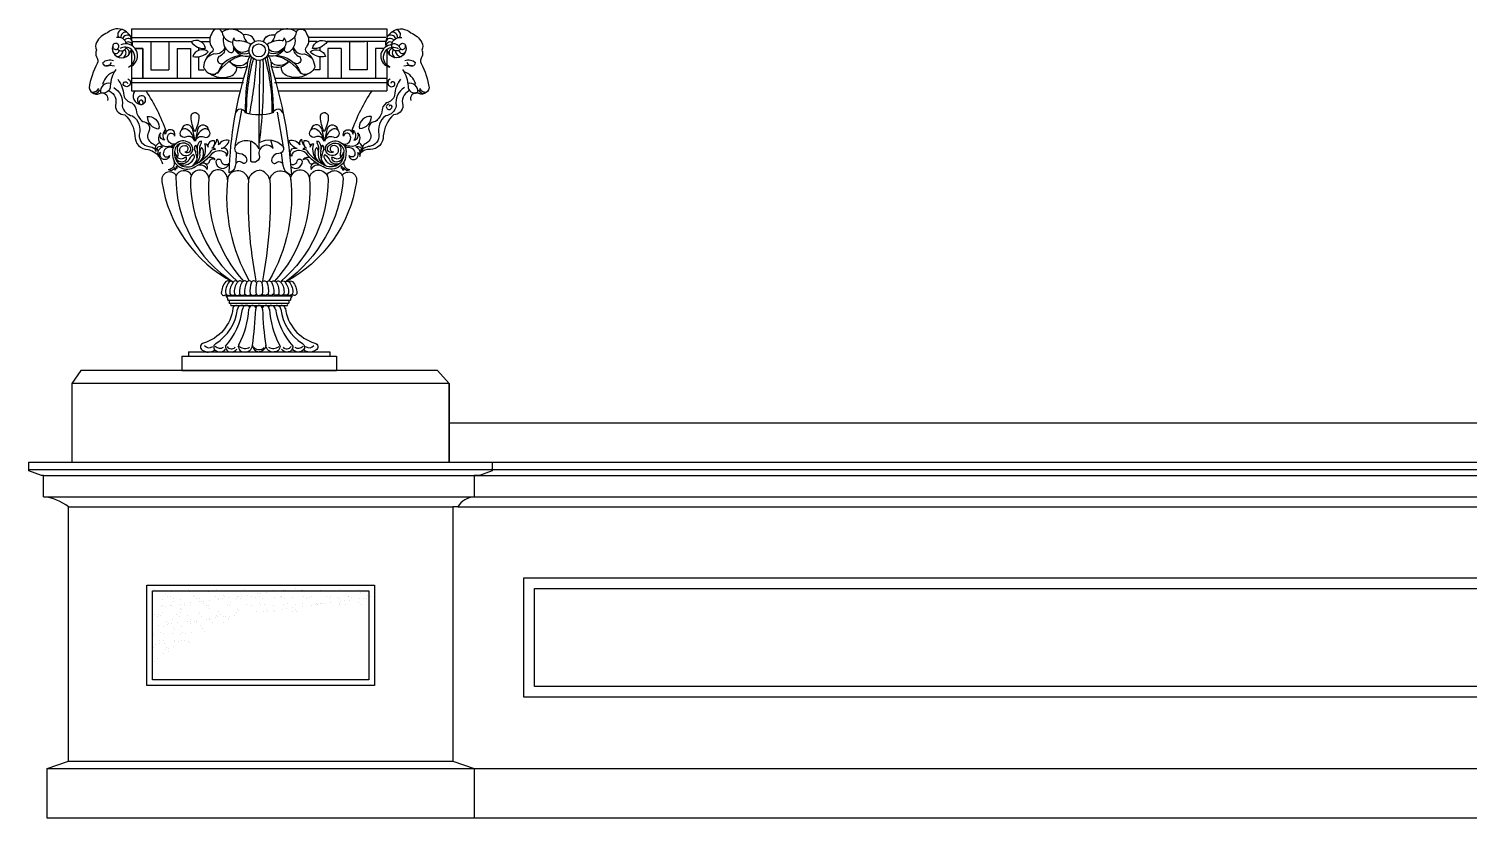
# Model space of a CAD drawing. Header units: metres. Extents: x 241 to 4289, y 3278 to 4436.
# Drawn here: x 241 to 2265, y 3327 to 4436 of the extents above; entities that cross this region are included whole.
import ezdxf

# ---------------------------------------------------------------- set-up
doc = ezdxf.new("R2010")
doc.units = ezdxf.units.M
for name, color, linetype in [('2', 2, 'Continuous'), ('3', 3, 'Continuous'), ('4', 4, 'Continuous'), ('7', 7, 'Continuous')]:
    doc.layers.add(name, color=color, linetype=linetype)

msp = doc.modelspace()

# ---------------------------------------------------------------- linework, layer by layer
for p, q in [((385.58, 4436.17), (744.45, 4436.17)), ((385.58, 4436.17), (385.58, 4422.84)), ((744.45, 4436.17), (744.45, 4422.84)), ((386.83, 4424.17), (496.19, 4424.17)), ((386.83, 4418.17), (469.84, 4418.17)), ((413.02, 4418.17), (413.02, 4378.37)), ((438.22, 4418.17), (438.22, 4378.37)), ((482.99, 4418.17), (495.69, 4418.17)), ((646.41, 4418.17), (633.71, 4418.17)), ((743.19, 4424.17), (633.84, 4424.17)), ((743.19, 4418.17), (660.18, 4418.17)), ((713.24, 4418.17), (660.18, 4418.17)), ((660.18, 4418.17), (713.24, 4418.17)), ((691.81, 4418.17), (691.81, 4378.37)), ((717.01, 4418.17), (717.01, 4378.37)), ((385.58, 4407.33), (385.58, 4385.28)), ((401.62, 4408.56), (389.86, 4408.56)), ((389.86, 4408.56), (401.62, 4408.56)), ((401.62, 4366.97), (401.62, 4408.56)), ((401.62, 4408.56), (401.62, 4366.97)), ((449.62, 4408.56), (449.62, 4366.97)), ((449.62, 4408.56), (468.55, 4408.56)), ((468.55, 4408.56), (468.55, 4366.97)), ((479.95, 4409.8), (479.95, 4405.96)), ((479.95, 4396.93), (479.95, 4378.37)), ((650.07, 4409.8), (650.07, 4405.96)), ((650.07, 4397.54), (650.07, 4378.37)), ((661.47, 4408.56), (661.47, 4366.97)), ((680.41, 4408.56), (661.47, 4408.56)), ((680.41, 4408.56), (680.41, 4366.97)), ((740.16, 4408.56), (728.41, 4408.56)), ((728.41, 4408.56), (728.41, 4366.97)), ((744.45, 4407.33), (744.45, 4385.28)), ((385.58, 4383.88), (385.58, 4349.18)), ((385.58, 4383.88), (385.58, 4366.97)), ((413.02, 4378.37), (438.22, 4378.37)), ((479.95, 4378.37), (487.32, 4378.37)), ((650.07, 4378.37), (642.71, 4378.37)), ((717.01, 4378.37), (691.81, 4378.37)), ((744.45, 4383.88), (744.45, 4349.18)), ((385.58, 4366.97), (543.09, 4366.97)), ((385.58, 4366.97), (401.62, 4366.97)), ((385.58, 4360.97), (543.09, 4360.97)), ((586.75, 4366.97), (744.45, 4366.97)), ((586.75, 4360.97), (744.45, 4360.97)), ((385.58, 4349.18), (538.2, 4349.18)), ((591.57, 4349.18), (744.45, 4349.18)), ((531.32, 4271.25), (540.79, 4321.71)), ((565.01, 4267.6), (565.01, 4315.66)), ((599.48, 4267.6), (590.88, 4319.17)), ((584.54, 4267.86), (581.37, 4279.89)), ((532.49, 4247.07), (533.25, 4262.57)), ((598.67, 4243.4), (596.66, 4262.48)), ((518.33, 4061), (611.69, 4061)), ((518.33, 4061), (611.69, 4061)), ((520.93, 4054.95), (609.09, 4054.95)), ((523.11, 4050.82), (606.92, 4050.82)), ((525.39, 4047.64), (604.64, 4047.64)), ((456.26, 3976.27), (673.76, 3976.27)), ((456.26, 3976.27), (456.26, 3956.17)), ((465.75, 3982.27), (664.28, 3982.27)), ((465.75, 3982.27), (465.75, 3976.27)), ((638.87, 3982.27), (664.28, 3982.27)), ((664.28, 3982.27), (664.28, 3976.27)), ((664.28, 3982.27), (664.28, 3976.27)), ((664.28, 3976.27), (673.76, 3976.27)), ((673.76, 3976.27), (673.76, 3956.17)), ((673.76, 3976.27), (673.76, 3956.17)), ((456.26, 3956.17), (673.76, 3956.17))]:
    msp.add_line(p, q)
for points in [[(386.87, 4412.26, 0.7), (352.02, 4430.72, 0.18), (336.61, 4417.13, 0.25), (336.31, 4406.25, 0.2), (336.31, 4396.89, -0.26), (337.51, 4387.53, 0.09), (326.06, 4353.1, 0.54), (342.95, 4346.42, -0.52), (352.02, 4335.59, 0.78)], [(512.85, 4431.49, 0.77), (498.64, 4429.38, 0.32), (498.64, 4410.28, -0.51), (498.94, 4403.71, 0.24), (486.99, 4382.22, 0.38), (504.31, 4372.37, 0.82)], [(512.85, 4431.49, -0.42), (542.9, 4427.53, -1.7)], [(617.17, 4431.49, 0.42), (587.13, 4427.53, 1.7)], [(617.17, 4431.49, -0.77), (631.39, 4429.38, -0.32), (631.39, 4410.28, 0.51), (631.09, 4403.71, -0.24), (643.04, 4382.22, -0.38), (625.71, 4372.37, -0.82)], [(743.34, 4411.13, -0.72), (778, 4430.72, -0.18), (793.42, 4417.13, -0.25), (793.72, 4406.25, -0.2), (793.72, 4396.89, 0.26), (792.51, 4387.53, -0.09), (803.96, 4353.1, -0.54), (787.07, 4346.42, 0.52), (778, 4335.59, -0.78)], [(365.32, 4407.46, 1.56), (359.28, 4412.6, 1.04), (384.66, 4405.35, 0.03), (385.58, 4407.33, 0.18)], [(378.46, 4415.06, 0.41), (364.38, 4423.9, 0.8)], [(489.82, 4408.41, 0.53), (469.61, 4418.05, 0.27), (489.82, 4408.41, 2.31)], [(512.85, 4431.49, 0.35), (527.54, 4417.6)], [(515.37, 4425.2, 0.32), (522.24, 4404.01, 0.84), (529.11, 4409.38, -1.66)], [(532.52, 4419.43, -0.42), (529.9, 4423.63, 0.42), (531.81, 4407.86, 0.4), (550.83, 4406.85)], [(532.52, 4419.43, -0.18), (553.5, 4414.45, -1.59)], [(558.98, 4418.17, 0.42), (542.9, 4427.53, -0.16)], [(542.9, 4427.53, 0.2), (549.04, 4416.68)], [(571.04, 4418.17, -0.42), (587.13, 4427.53, 0.16)], [(571.04, 4418.17, -0.43), (587.69, 4427.36, 0.16)], [(597.5, 4419.43, 0.18), (576.52, 4414.45, 1.59)], [(597.5, 4419.43, 0.42), (600.13, 4423.63, -0.42), (598.21, 4407.86, -0.43), (578.36, 4407.64)], [(587.13, 4427.53, -0.2), (580.98, 4416.68)], [(614.66, 4425.2, -0.32), (607.79, 4404.01, -0.84), (600.92, 4409.38, 1.66)], [(617.17, 4431.49, -0.35), (602.49, 4417.6)], [(640.21, 4408.41, -0.53), (660.41, 4418.05, -0.27), (640.21, 4408.41, -2.31)], [(761.44, 4411.61, 0.42), (749.14, 4413.23, 0.84), (748.49, 4382.5, -3.43)], [(764.7, 4407.46, -1.56), (770.75, 4412.6, -1.04), (745.36, 4405.35, -0.03), (744.45, 4407.33, -0.18)], [(764.35, 4407.73, -0.78), (751.4, 4414.2, -0.43), (765.65, 4423.9, -0.8)], [(365.68, 4407.73, 0.58), (378.4, 4410.2, 0.43)], [(381.54, 4382.5, 0.53), (385.58, 4407.33, 0.28), (369.56, 4408.7, 4.25)], [(493.16, 4403.71, 0.53), (471.68, 4397.42, 0.27), (493.16, 4403.71, 2.31)], [(516.86, 4409.98, -0.39), (501.33, 4401.02, 0.17), (489.68, 4392.97, 1.96)], [(541.46, 4398.43, 0.31), (507.21, 4375.48, -0.4), (495.67, 4373.24, 0.23), (522.28, 4369.08, 0.38), (533.85, 4383.04)], [(541.41, 4398.43, 0.19), (506.25, 4373.24, 1.82)], [(517.16, 4409.38, -0.31), (508.5, 4397.14, 1.04), (515.96, 4388.79, -0.4)], [(552.73, 4398.69, 0.2), (548.26, 4383.53, 0.07), (522.48, 4233.97)], [(529.06, 4409.76, 0.4), (552.73, 4398.69)], [(529.17, 4410.71, 0.4), (551.31, 4402.46, -0.2)], [(554.18, 4396.67, 0.06), (545.44, 4318.07, 4.63)], [(556.85, 4394.29, 0.07), (546.99, 4318.26, 1.05)], [(561.04, 4392.25), (561.04, 4392.67, -0.03), (551.36, 4317.04, 1.2)], [(570.24, 4393.02, -0.04), (565.25, 4276.67)], [(572.98, 4394.98, -0.07), (583.04, 4318.26, -1.05)], [(575.69, 4397.3, -0.06), (584.59, 4318.07, -4.63)], [(577.05, 4398.99, -0.21), (581.77, 4383.53, -0.06), (610.29, 4231.54)], [(600.97, 4409.76, -0.4), (577.3, 4398.69)], [(600.86, 4410.71, -0.4), (578.71, 4402.46, 0.2)], [(588.57, 4398.43, -0.31), (622.81, 4375.48, 0.4), (634.35, 4373.24, -0.23), (607.75, 4369.08, -0.38), (596.18, 4383.04)], [(588.62, 4398.43, -0.19), (623.78, 4373.24, -1.82)], [(612.87, 4409.38, 0.31), (621.53, 4397.14, -1.04), (614.06, 4388.79, 0.4)], [(613.17, 4409.98, 0.39), (628.7, 4401.02, -0.17), (640.35, 4392.97, -1.96)], [(636.86, 4403.71, -0.53), (658.34, 4397.42, -0.27), (636.86, 4403.71, -2.31)], [(748.49, 4382.5, -0.53), (744.45, 4407.33, -0.28), (760.47, 4408.7, -4.25)], [(363.63, 4379.03, 0.15), (355.75, 4355.4, -0.52), (342.95, 4346.42, -1.38)], [(522.92, 4390.86, 0.45), (548.88, 4389.9, -2.53)], [(523.2, 4390.51, 0.36), (548.26, 4383.53)], [(607.11, 4390.86, -0.45), (581.14, 4389.9, 2.53)], [(606.82, 4390.51, -0.36), (581.77, 4383.53)], [(766.4, 4379.03, -0.15), (774.28, 4355.4, 0.52), (787.07, 4346.42, 1.38)], [(360.67, 4353.78, -0.32), (372.46, 4328.16, 0.33), (387.19, 4314.02, -0.3), (396.63, 4287.51, 0.41), (409.89, 4271.02, -0.13), (419.14, 4267.23, 7.5)], [(366.27, 4365.27, -0.15), (374.81, 4342.88, 0.31), (386.31, 4332.28, -0.24), (392.5, 4319.03, 0.14), (401.34, 4306.07, -0.62), (409.3, 4290.75, 0.43), (414.31, 4275.73, -0.13), (419.95, 4271.02, 0.99)], [(380.7, 4365.9, -1.03), (376.1, 4355.4, -0.56), (375.45, 4361.31, -0.59), (380.04, 4359.34, 0.91)], [(769.36, 4353.78, 0.32), (757.57, 4328.16, -0.33), (742.83, 4314.02, 0.3), (733.4, 4287.51, -0.41), (720.14, 4271.02, 0.21), (706.97, 4263.19, -7.5)], [(763.76, 4365.27, 0.15), (755.21, 4342.88, -0.31), (743.72, 4332.28, 0.24), (737.53, 4319.03, -0.14), (728.68, 4306.07, 0.62), (720.73, 4290.75, -0.43), (715.72, 4275.73, 0.13), (710.07, 4271.02, -0.99)], [(749.32, 4365.9, 1.03), (753.92, 4355.4, 0.56), (754.58, 4361.31, 0.59), (749.98, 4359.34, -0.91)], [(354.43, 4348.84, -0.38), (362.97, 4328.5, 0.41), (376.1, 4315.38, -0.19), (390.55, 4285.85, 0.43), (408.94, 4266.82, -0.15), (423.21, 4258.1, 1.02)], [(390.04, 4348.25, 0.57), (398.47, 4330.07, 0.46), (405.54, 4336.8, 0.76), (394.76, 4339.16, 0.47), (398.47, 4330.07, 1.08), (399.82, 4335.79, 0.92), (398.47, 4330.07, 1.8)], [(775.59, 4348.84, 0.38), (767.06, 4328.5, -0.41), (753.92, 4315.38, 0.19), (739.47, 4285.85, -0.43), (721.09, 4266.82, 0.19), (707.22, 4261.56, -1.02)], [(407.65, 4312.88, -0.44), (424.41, 4298.33, 0.03), (423.84, 4295.66, 0.21)], [(407.65, 4312.88, 0.39), (423.84, 4295.66, 0.04)], [(474.59, 4292.07, -0.11), (469.39, 4312.23, -1.09), (480.48, 4312.8, -0.13), (474.59, 4292.07, 0.43)], [(545.05, 4318.65, 0.15), (584.59, 4318.49)], [(656.34, 4292.07, -0.11), (651.14, 4312.23, -1.09), (662.23, 4312.8, -0.13), (656.34, 4292.07, 0.43)], [(722.38, 4312.88, 0.44), (705.62, 4298.33, -0.03), (706.19, 4295.66, -0.21)], [(722.38, 4312.88, -0.39), (706.19, 4295.66, -0.04)], [(747.73, 4330.41, 1.05), (747.73, 4322.66, 0.41), (751.77, 4327.04, 0.97), (747.73, 4327.04, -57.37)], [(447.91, 4274.63, -0.65), (436.91, 4286.05, -0.89), (446.28, 4285.18, 1.19), (433.39, 4288.1, -0.34), (433.69, 4294.25, 0.45), (431.93, 4279.91, -0.58), (426.66, 4290.15, 0.74), (437.49, 4271.29, 0.17), (447.91, 4274.63, -0.22)], [(470.67, 4296.53, -0.05), (474.25, 4278.44, 0.48), (462.73, 4284.34, -0.39), (454.01, 4287.09)], [(470.67, 4296.53, 0.79), (456.06, 4294.35, 1.09)], [(479.13, 4296.53, 0.05), (475.55, 4278.44, -0.48), (487.07, 4284.34, 0.39), (495.8, 4287.09)], [(479.13, 4296.53, -0.79), (493.75, 4294.35, -1.09)], [(652.42, 4296.53, -0.05), (656, 4278.44, 0.48), (644.48, 4284.34, -0.39), (635.76, 4287.09)], [(652.42, 4296.53, 0.79), (637.8, 4294.35, 1.09)], [(660.88, 4296.53, 0.05), (657.3, 4278.44, -0.48), (668.82, 4284.34, 0.39), (677.54, 4287.09)], [(660.88, 4296.53, -0.79), (675.5, 4294.35, -1.09)], [(682.11, 4274.63, 0.65), (693.12, 4286.05, 0.89), (683.75, 4285.18, -1.19), (696.63, 4288.1, 0.34), (696.34, 4294.25, -0.45), (698.1, 4279.91, 0.58), (703.37, 4290.15, -0.74), (692.53, 4271.31, -0.17), (682.11, 4274.63, 0.22)], [(443.92, 4268.43, 0.55), (430.58, 4262.3, 0.89), (439.15, 4258.4, -1.19), (426.51, 4262.27, 0.34), (423.71, 4256.8, -0.45), (429.32, 4270.11, 0.58), (419.65, 4263.85, -0.39), (425.34, 4276.42, -0.35)], [(441.95, 4271.77, -0.14), (444.55, 4270.01, 0.22)], [(454.44, 4261.98, 1.01), (469.89, 4273.1, 0.77), (443.31, 4261.24)], [(460.54, 4263.43, 0.95), (467.63, 4271.13, 0.77), (446.27, 4261.71, 0.77)], [(454.44, 4261.98, -0.68), (461.44, 4271.97)], [(518.95, 4257.29, 0.9), (511.73, 4267.94, 0.26), (522.93, 4279.31, 0.34), (507.93, 4272.99)], [(565.01, 4267.6, 0.56), (531.32, 4271.25, 0.56), (537.42, 4261.15, -0.4), (547.53, 4251.63, -0.52), (542, 4247.24, 0.74), (531.36, 4243.4, -0.35), (522.48, 4233.97)], [(552.72, 4278.1, 0.01), (552.84, 4250.12)], [(584.54, 4267.86, 0.85), (565.01, 4258.6, -0.71), (552.84, 4250.12, -3.06)], [(565.25, 4276.67, -0.34), (598.7, 4271.25, -0.56), (592.6, 4261.15, 0.4), (582.5, 4251.63, 0.52), (588.02, 4247.24, -0.74), (598.67, 4243.4, 0.32), (610.29, 4231.54)], [(611.07, 4257.29, -0.9), (618.3, 4267.94, -0.26), (607.1, 4279.31, -0.34), (622.09, 4272.99)], [(675.58, 4261.98, -1.01), (660.14, 4273.1, -0.76), (686.97, 4261.24)], [(669.49, 4263.43, -0.95), (662.39, 4271.13, -0.79), (683.72, 4261.04)], [(675.58, 4261.98, 0.68), (668.59, 4271.97)], [(687.82, 4271.84, 0.09), (685.6, 4269.74, -0.22)], [(686.11, 4268.43, -0.55), (699.45, 4262.3, -0.89), (690.88, 4258.4, 1.19), (703.51, 4262.27, -0.34), (706.32, 4256.8, 0.45), (700.71, 4270.11, -0.58), (710.37, 4263.85, 0.39), (704.69, 4276.42, 0.35)], [(421.33, 4268.64, -0.07), (422.53, 4264.6, 0.99)], [(423.63, 4257.61, -0.11), (429.3, 4246.48, 1.02)], [(443.31, 4261.24, 0.63), (475.57, 4242.68, -0.11)], [(446.3, 4261.04, 0.63), (473.88, 4245.16, 0.63)], [(472.71, 4259.82, 0.14), (465.2, 4250.16, -0.3), (451.49, 4247.25, -3.62)], [(499.99, 4261.98, -0.3), (516.78, 4263.07, -0.22), (518.95, 4257.29, 1.08)], [(630.04, 4261.98, 0.3), (613.24, 4263.07, 0.22), (611.07, 4257.29, -1.08)], [(686.97, 4261.24, -0.62), (654.46, 4242.68, 0.11)], [(683.72, 4261.04, -0.63), (656.14, 4245.16, -0.63)], [(657.32, 4259.82, -0.14), (664.83, 4250.16, 0.3), (678.53, 4247.25, 3.62)], [(708.69, 4268.64, 0.07), (707.49, 4264.6, -0.99)], [(448.49, 4229.83, 0.87), (428.42, 4221.18, 0.24), (528.66, 4080.36)], [(469.93, 4230.52, 0.67), (448.02, 4228.6, 0.26), (528.66, 4080.36)], [(494.43, 4226.47, 0.94), (468.48, 4224.34, 0.22), (534.19, 4081.76, -2.85)], [(520.44, 4224.01, 0.98), (494.43, 4226.47, 0.21), (543.71, 4081.08, -1.77)], [(550.06, 4224.01, 0.76), (520.8, 4227.19, 0.16), (551.18, 4082.02, 3.33)], [(550.06, 4224.01, -0.31), (565.01, 4237.6, -1.15)], [(579.97, 4224.01, 0.31), (565.01, 4237.6, 1.15)], [(579.97, 4224.01, -0.76), (609.22, 4227.19, -0.16), (578.84, 4082.02, -3.33)], [(609.59, 4224.01, -0.98), (635.59, 4226.47, -0.21), (586.32, 4081.08, 1.77)], [(635.59, 4226.47, -0.93), (661.83, 4224.34, -0.22), (595.84, 4081.76, 2.85)], [(660.26, 4230.64, -0.74), (683.15, 4225.76, -0.22), (601.36, 4080.36)], [(681.54, 4229.83, -0.87), (701.61, 4221.18, -0.24), (601.36, 4080.36)], [(550.06, 4224.01, 0.06), (560.49, 4082.02, 0.66)], [(579.97, 4224.01, -0.06), (569.54, 4082.02, -0.66)], [(523.72, 4081.16, 0.33), (518.13, 4081.16, 0.17), (511.85, 4064.77, 0.63), (518.76, 4063.1, 0.36)], [(523.02, 4080.58, 0.22), (518.02, 4064.18, 0.43), (525.35, 4062.62, -0.31)], [(528.66, 4080.36, 0.43), (523.02, 4080.58)], [(534.65, 4080.55, 0.53), (528.66, 4080.36, 0.18), (523.63, 4065.47, 0.6), (530.97, 4062.99, -0.46)], [(541.27, 4080.73, 0.5), (534.37, 4079.99, 0.2), (530.23, 4064.55, 0.56), (537.87, 4063.17, 2.24)], [(548.17, 4080.64, 0.45), (540.72, 4079.99, 0.15), (537.31, 4064.18, 0.5), (544.86, 4063.26, -0.43)], [(554.29, 4080.17, 0.67), (547.42, 4079.18, 0.13), (544.57, 4064.1, 0.4), (553.11, 4062.86, 0.51)], [(561.18, 4079.17, 0.67), (554.29, 4080.17, 0.13), (552.27, 4063.79, 0.44), (560.84, 4063.48, -0.46)], [(561.18, 4079.17, 0.05), (560.34, 4065.82, 0.5), (565.01, 4061.72, 0.75)], [(561.18, 4079.17, -0.74), (568.84, 4079.17, -0.15)], [(568.84, 4079.17, -0.05), (569.69, 4065.82, -0.5), (565.01, 4061.72, -0.75)], [(568.84, 4079.17, -0.67), (575.73, 4080.17, -0.13), (577.76, 4063.79, -0.44), (569.19, 4063.48, 0.46)], [(575.73, 4080.17, -0.67), (582.61, 4079.18, -0.13), (585.45, 4064.1, -0.4), (576.91, 4062.86, -0.51)], [(581.85, 4080.64, -0.45), (589.31, 4079.99, -0.15), (592.71, 4064.18, -0.5), (585.17, 4063.26, 0.43)], [(588.75, 4080.73, -0.5), (595.66, 4079.99, -0.2), (599.8, 4064.55, -0.56), (592.16, 4063.17, -2.24)], [(595.38, 4080.55, -0.53), (601.36, 4080.36, -0.18), (606.4, 4065.47, -0.6), (599.06, 4062.99, 0.46)], [(601.36, 4080.36, -0.43), (607.01, 4080.58)], [(607.01, 4080.58, -0.22), (612, 4064.18, -0.43), (604.67, 4062.62, 0.31)], [(606.31, 4081.16, -0.33), (611.89, 4081.16, -0.17), (618.18, 4064.77, -0.63), (611.26, 4063.1, -0.36)], [(528.16, 4043.59, -0.3), (486.69, 3994.64, 0.67), (485.13, 3984.92, 0.35), (502.85, 3985.38, 0.19)], [(601.86, 4043.59, 0.3), (643.34, 3994.64, -0.67), (644.9, 3984.92, -0.35), (627.17, 3985.38, -0.19)], [(504.08, 3994.13, 0.51), (502.85, 3985.38, 0.48), (517.75, 3986.08)], [(517.75, 3990.45, 0.42), (524.44, 3982.26, 0.3), (533.69, 3986.17)], [(536.6, 3992.45, 0.58), (543.86, 3982.26, 0.43), (555.65, 3991.45)], [(555.65, 3991.45, 0.37), (565.01, 3982.27, 1.08)], [(574.34, 3991.13, -0.36), (565.01, 3982.27, -1.08)], [(593.43, 3992.45, -0.58), (586.16, 3982.26, -0.43), (574.38, 3991.45)], [(612.28, 3990.45, -0.42), (605.58, 3982.26, -0.3), (596.34, 3986.17)], [(625.94, 3994.13, -0.51), (627.17, 3985.38, -0.48), (612.28, 3986.08)]]:
    msp.add_lwpolyline(points, format="xyb")
msp.add_lwpolyline([(566.16, 4392.03), (564.89, 4347.68), (565.01, 4315.66)])
for radius in [13.92, 9.12]:
    msp.add_circle((564.7, 4405.79), radius)
for centre, radius, start, end in [((373.73, 4427.9), 7.36, 98.39, 210.03), ((756.3, 4427.9), 7.36, 329.97, 81.61), ((363.82, 4411.86), 4.6, 170.84, 294.44), ((377.6, 4398.46), 16.62, 298.68, 114.99), ((377.5, 4424.72), 6.83, 78.24, 188.99), ((379.83, 4420.35), 6.96, 53.14, 161.88), ((380.82, 4416.39), 6.27, 16.53, 142.06), ((380.82, 4411.47), 6.25, 7.54, 117.27), ((749.24, 4411.41), 6.29, 63.28, 184.72), ((749.21, 4416.39), 6.27, 37.94, 163.47), ((750.19, 4420.35), 6.96, 18.12, 126.86), ((752.52, 4424.72), 6.83, 351.01, 101.76), ((766.21, 4411.86), 4.6, 245.56, 9.16), ((363.47, 4406.56), 4.99, 218.99, 345.52), ((364.91, 4406.49), 9.12, 269.9, 353.76), ((369.93, 4402.51), 8.02, 298.73, 35.8), ((376.54, 4402.88), 5.93, 335.23, 80), ((753.48, 4402.88), 5.93, 100, 204.77), ((760.09, 4402.51), 8.02, 144.2, 241.27), ((765.12, 4406.49), 9.12, 186.24, 270.1), ((766.56, 4406.56), 4.99, 194.48, 321.01), ((355.23, 4375.23), 16.74, 71.66, 128.34), ((368.57, 4352.66), 24.1, 106.68, 165.52), ((349.52, 4388.39), 4.14, 175.48, 261.3), ((350.61, 4391.31), 7.41, 257.58, 340.49), ((355.03, 4345.76), 38.74, 80.23, 98.01), ((761.45, 4352.66), 24.1, 14.48, 73.32), ((775, 4345.76), 38.74, 81.99, 99.77), ((774.8, 4375.23), 16.74, 51.66, 108.34), ((779.42, 4391.31), 7.41, 199.51, 282.42), ((780.5, 4388.39), 4.14, 278.7, 4.52), ((331.09, 4356.57), 9.43, 267.41, 333.85), ((353.18, 4348.44), 11.28, 74.41, 189.76), ((345.48, 4359.58), 0.42, 17.54, 268.68), ((776.84, 4348.44), 11.28, 350.24, 105.59), ((784.55, 4359.58), 0.42, 271.32, 162.46), ((798.94, 4356.57), 9.43, 206.15, 272.59), ((334.38, 4353.78), 7.78, 245.1, 332.85), ((190.99, 4206.86), 257.95, 19.18, 33.48), ((938.41, 4206.86), 257.95, 146.52, 160.69), ((795.65, 4353.78), 7.78, 207.15, 294.9), ((538.71, 4316.35), 6.97, 17.3, 170.07), ((591.31, 4316.35), 6.97, 9.93, 162.7), ((460.43, 4289.07), 6.72, 60.3, 197.16), ((451.28, 4275.39), 23.17, 7.57, 57.4), ((498.52, 4275.39), 23.17, 122.6, 172.43), ((489.37, 4289.07), 6.72, 342.84, 119.7), ((642.18, 4289.07), 6.72, 60.3, 197.16), ((633.03, 4275.39), 23.17, 7.57, 57.4), ((680.27, 4275.39), 23.17, 122.6, 172.43), ((671.12, 4289.07), 6.72, 342.84, 119.7), ((458.16, 4267.41), 8.42, 116.04, 197.53), ((461.02, 4267.7), 4.29, 263.59, 84.4), ((479.94, 4268.28), 5.93, 129.82, 192.67), ((466.2, 4266.6), 11.73, 2.87, 32.1), ((494.87, 4267.81), 17.06, 149.81, 191.16), ((483.63, 4273.83), 4.34, 87.93, 143.85), ((497.59, 4266.77), 16.52, 148.3, 191.02), ((466.91, 4267.06), 22.91, 311.7, 18.8), ((477.28, 4277.38), 6.55, 329.87, 6.93), ((488.97, 4270.1), 4.35, 355.26, 94.79), ((500.51, 4271.53), 7.43, 77.22, 193.89), ((494.94, 4275.71), 7.83, 295.87, 22.99), ((488.54, 4282.72), 16.95, 319.36, 354.63), ((501.71, 4275.53), 6.72, 337.79, 56.55), ((628.31, 4275.53), 6.72, 123.45, 202.21), ((641.48, 4282.72), 16.95, 185.37, 220.64), ((635.08, 4275.71), 7.83, 157.01, 244.13), ((629.52, 4271.53), 7.43, 346.11, 102.78), ((641.06, 4270.1), 4.35, 85.21, 184.74), ((663.11, 4267.06), 22.91, 161.2, 228.3), ((652.74, 4277.38), 6.55, 173.07, 210.13), ((646.4, 4273.83), 4.34, 36.15, 92.07), ((632.43, 4266.77), 16.52, 348.98, 31.7), ((635.16, 4267.81), 17.06, 348.84, 30.19), ((663.82, 4266.6), 11.73, 147.9, 177.13), ((650.09, 4268.28), 5.93, 347.33, 50.18), ((669.01, 4267.7), 4.29, 95.6, 276.41), ((671.86, 4267.41), 8.42, 342.47, 63.96), ((454.81, 4263.75), 8.52, 185.84, 242.3), ((456.6, 4259.81), 10.31, 196.2, 295.59), ((455.55, 4262.39), 8.83, 190.92, 279.41), ((436.96, 4259.41), 14.25, 347.01, 22.53), ((459.25, 4260.13), 15.28, 242.65, 344.42), ((485.43, 4176.2), 82.54, 105.67, 110.16), ((457.16, 4255.07), 6, 309.34, 5.67), ((459.42, 4259.35), 19.41, 308.28, 15.43), ((469.91, 4256.78), 4.13, 349.51, 47.39), ((433.63, 4249.14), 44.27, 5.36, 23.76), ((442.03, 4310.2), 72.39, 296.42, 320.24), ((465.64, 4259.31), 16.32, 303.72, 15.27), ((442.03, 4310.2), 75.39, 296.42, 320.24), ((494.66, 4262.38), 12.93, 146.25, 182.54), ((469.73, 4261.89), 17.24, 315.87, 14.24), ((474.55, 4260.01), 13.37, 27.24, 45.57), ((496.95, 4247.94), 7.66, 32.47, 133.51), ((499.97, 4248.17), 5.2, 48.44, 154.17), ((502.24, 4259.9), 6.91, 78.69, 168.65), ((499.76, 4264.44), 4.44, 30.17, 108.32), ((508.29, 4248.85), 4.11, 43.82, 165.85), ((518.07, 4252.17), 6.83, 184, 315.09), ((611.95, 4252.17), 6.83, 246.11, 356), ((621.74, 4248.85), 4.11, 14.15, 136.18), ((627.78, 4259.9), 6.91, 11.35, 101.31), ((630.27, 4264.44), 4.44, 71.68, 149.83), ((633.07, 4247.94), 7.66, 46.49, 147.53), ((630.06, 4248.17), 5.2, 25.83, 131.56), ((688, 4310.2), 75.39, 219.76, 243.58), ((688, 4310.2), 72.39, 219.76, 243.58), ((660.3, 4261.89), 17.24, 165.76, 224.13), ((655.48, 4260.01), 13.37, 134.43, 152.76), ((635.36, 4262.38), 12.93, 357.46, 33.75), ((664.39, 4259.31), 16.32, 164.73, 236.28), ((670.61, 4259.35), 19.41, 164.57, 231.72), ((696.39, 4249.14), 44.27, 156.24, 174.64), ((660.11, 4256.78), 4.13, 132.61, 190.49), ((670.77, 4260.13), 15.28, 195.58, 297.35), ((672.86, 4255.07), 6, 174.33, 230.66), ((644.59, 4176.2), 82.54, 69.84, 74.33), ((673.43, 4259.81), 10.31, 244.41, 343.8), ((674.48, 4262.39), 8.83, 260.59, 349.08), ((693.06, 4259.41), 14.25, 157.47, 192.99), ((675.21, 4263.75), 8.52, 297.7, 354.16), ((437.27, 4247.66), 8.91, 270.6, 17.85), ((440.87, 4243.35), 5.78, 232.67, 342.17), ((442.61, 4239.46), 4.32, 335.02, 29.39), ((443.07, 4242.54), 5.99, 305.22, 6.1), ((447.31, 4241.08), 2.71, 336.24, 50.57), ((481.97, 4232.75), 11.92, 30.24, 109.48), ((486.2, 4241.19), 6.42, 335.45, 127.53), ((491.24, 4250.58), 4.05, 241.91, 357.91), ((513.73, 4249.54), 9.44, 178.12, 346.54), ((616.29, 4249.54), 9.44, 223.36, 1.88), ((638.79, 4250.58), 4.05, 182.09, 298.09), ((643.83, 4241.19), 6.42, 52.47, 204.55), ((648.05, 4232.75), 11.92, 70.52, 149.76), ((682.72, 4241.08), 2.71, 129.43, 203.76), ((686.96, 4242.54), 5.99, 173.9, 234.78), ((687.41, 4239.46), 4.32, 150.61, 204.98), ((689.16, 4243.35), 5.78, 197.83, 307.33), ((692.76, 4247.66), 8.91, 169.52, 269.4), ((514.95, 4055.96), 6.07, 350.1, 56.1), ((520.29, 4052.16), 3.12, 334.05, 63.44), ((522.96, 4048.44), 2.56, 341.61, 67.23), ((607.06, 4048.44), 2.56, 112.77, 198.39), ((607.06, 4048.44), 2.56, 112.77, 198.39), ((609.73, 4052.16), 3.12, 116.56, 205.95), ((609.73, 4052.16), 3.12, 116.56, 205.95), ((615.08, 4055.96), 6.07, 123.9, 189.9), ((468.29, 4050.43), 66.72, 302.44, 353.1), ((442.36, 4056.84), 100.45, 318.63, 351.67), ((533.12, 4042.34), 5.11, 55.93, 180), ((540.39, 4041.71), 5.91, 55.9, 173.91), ((425.4, 4050.8), 125.58, 332.31, 356.13), ((547.13, 4042.31), 5.38, 37.5, 180.21), ((555.81, 4042.59), 5.12, 23.65, 182.84), ((52.36, 4063.53), 508.42, 351.85, 357.61), ((565.01, 4042.93), 4.71, 352.78, 187.22), ((574.13, 4042.24), 5.2, 1.06, 152.45), ((1067.95, 4061.84), 498.65, 182.24, 188.15), ((582.31, 4042.15), 5.42, 1.48, 140.68), ((704.63, 4050.8), 125.58, 183.87, 207.69), ((589.54, 4041.49), 6.04, 8, 122.19), ((692.77, 4060.17), 106.49, 189.71, 220.9), ((596.5, 4042.09), 5.52, 2.5, 125.8), ((661.74, 4050.43), 66.72, 186.9, 237.56), ((494.75, 3996.58), 8.45, 217.13, 306.41), ((509.72, 3996.48), 9.02, 223.98, 304.92), ((526.14, 3993.65), 7.09, 212.58, 317.34), ((535.77, 3990.07), 0.75, 141.72, 193.91), ((545.14, 3998.61), 11.47, 227.49, 304.6), ((565.01, 3996.12), 10.46, 226.5, 313.5), ((584.88, 3998.61), 11.47, 235.4, 312.51), ((594.26, 3990.07), 0.75, 346.09, 38.28), ((603.89, 3993.65), 7.09, 222.66, 327.42), ((620.31, 3996.48), 9.02, 235.08, 316.02), ((635.27, 3996.58), 8.45, 233.59, 322.87)]:
    msp.add_arc(centre, radius, start, end)
at = {"layer": '2'}
msp.add_line((3737.28, 3327.36), (266.93, 3327.36), dxfattribs=at)
at = {"layer": '3'}
for p, q in [((832.17, 3938.17), (301.69, 3938.17)), ((241.34, 3817.36), (892.52, 3817.36)), ((261.93, 3808.9), (867.08, 3808.9)), ((867.08, 3808.9), (3129.33, 3808.9)), ((892.52, 3817.36), (3111.69, 3817.36)), ((297.08, 3764.85), (837.08, 3764.85)), ((867.08, 3778.9), (3137.13, 3778.9)), ((414.57, 3644.11), (414.57, 3644.11)), ((418.47, 3649.24), (418.47, 3649.24)), ((441.57, 3645.08), (441.57, 3645.08)), ((465.63, 3648.19), (465.63, 3648.19)), ((467.75, 3645.41), (467.75, 3645.41)), ((493.33, 3645.29), (493.33, 3645.29)), ((504.39, 3648.99), (504.39, 3648.99)), ((520.34, 3646.26), (520.34, 3646.26)), ((544.41, 3648.65), (544.41, 3648.65)), ((546.25, 3646.96), (546.25, 3646.96)), ((546.52, 3646.6), (546.52, 3646.6)), ((572.1, 3646.48), (572.1, 3646.48)), ((575.62, 3644.04), (575.62, 3644.04)), ((585.01, 3647.76), (585.01, 3647.76)), ((589.2, 3645.82), (589.2, 3645.82)), ((594.41, 3646.51), (594.41, 3646.51)), ((599.11, 3647.45), (599.11, 3647.45)), ((602.54, 3647.58), (602.54, 3647.58)), ((616.12, 3649.37), (616.12, 3649.37)), ((625.03, 3647.42), (625.03, 3647.42)), ((625.28, 3647.78), (625.28, 3647.78)), ((626.87, 3645.73), (626.87, 3645.73)), ((650.86, 3647.66), (650.86, 3647.66)), ((665.63, 3646.54), (665.63, 3646.54)), ((677.87, 3648.63), (677.87, 3648.63)), ((704.05, 3648.97), (704.05, 3648.97)), ((705.64, 3646.19), (705.64, 3646.19)), ((707.49, 3644.5), (707.49, 3644.5)), ((414.07, 3636.18), (414.07, 3636.18)), ((415.2, 3624.84), (415.2, 3624.84)), ((427.69, 3624.56), (427.69, 3624.56)), ((428.68, 3635.19), (428.68, 3635.19)), ((429.25, 3626.51), (429.25, 3626.51)), ((432.9, 3625.25), (432.9, 3625.25)), ((433.73, 3641.1), (433.73, 3641.1)), ((435.57, 3639.41), (435.57, 3639.41)), ((440.99, 3638.92), (440.99, 3638.92)), ((441.03, 3626.32), (441.03, 3626.32)), ((442.2, 3625.81), (442.2, 3625.81)), ((444.27, 3631.44), (444.27, 3631.44)), ((445.21, 3636.23), (445.21, 3636.23)), ((454.26, 3635.06), (454.26, 3635.06)), ((454.61, 3628.1), (454.61, 3628.1)), ((459.82, 3628.79), (459.82, 3628.79)), ((460.39, 3626.56), (460.39, 3626.56)), ((467.95, 3629.86), (467.95, 3629.86)), ((468.38, 3626.15), (468.38, 3626.15)), ((472.13, 3638.98), (472.13, 3638.98)), ((474.33, 3640.21), (474.33, 3640.21)), ((476.35, 3636.29), (476.35, 3636.29)), ((481.27, 3636.04), (481.27, 3636.04)), ((481.53, 3631.65), (481.53, 3631.65)), ((484.28, 3631.09), (484.28, 3631.09)), ((486.13, 3629.4), (486.13, 3629.4)), ((486.73, 3632.33), (486.73, 3632.33)), ((491.53, 3626.62), (491.53, 3626.62)), ((493.96, 3626.02), (493.96, 3626.02)), ((494.86, 3633.4), (494.86, 3633.4)), ((503.27, 3639.03), (503.27, 3639.03)), ((507.45, 3636.37), (507.45, 3636.37)), ((507.49, 3636.35), (507.49, 3636.35)), ((508.45, 3635.19), (508.45, 3635.19)), ((513.65, 3635.88), (513.65, 3635.88)), ((514.35, 3639.87), (514.35, 3639.87)), ((516.19, 3638.18), (516.19, 3638.18)), ((520.97, 3627), (520.97, 3627)), ((521.78, 3636.95), (521.78, 3636.95)), ((522.67, 3626.68), (522.67, 3626.68)), ((524.89, 3630.21), (524.89, 3630.21)), ((533.03, 3636.25), (533.03, 3636.25)), ((534.42, 3639.09), (534.42, 3639.09)), ((535.37, 3638.74), (535.37, 3638.74)), ((538.63, 3636.4), (538.63, 3636.4)), ((540.57, 3639.42), (540.57, 3639.42)), ((547.15, 3627.33), (547.15, 3627.33)), ((548.7, 3640.49), (548.7, 3640.49)), ((553.81, 3626.73), (553.81, 3626.73)), ((554.95, 3638.99), (554.95, 3638.99)), ((560.04, 3637.22), (560.04, 3637.22)), ((562.28, 3642.28), (562.28, 3642.28)), ((564.9, 3629.87), (564.9, 3629.87)), ((565.56, 3639.15), (565.56, 3639.15)), ((566.75, 3628.18), (566.75, 3628.18)), ((567.49, 3642.97), (567.49, 3642.97)), ((569.77, 3636.46), (569.77, 3636.46)), ((572.73, 3627.21), (572.73, 3627.21)), ((584.95, 3626.79), (584.95, 3626.79)), ((586.21, 3637.56), (586.21, 3637.56)), ((594.96, 3638.64), (594.96, 3638.64)), ((596.7, 3639.2), (596.7, 3639.2)), ((596.81, 3636.95), (596.81, 3636.95)), ((599.74, 3628.18), (599.74, 3628.18)), ((600.92, 3636.52), (600.92, 3636.52)), ((605.51, 3628.98), (605.51, 3628.98)), ((611.79, 3637.43), (611.79, 3637.43)), ((616.1, 3626.85), (616.1, 3626.85)), ((625.34, 3624.69), (625.34, 3624.69)), ((625.91, 3628.51), (625.91, 3628.51)), ((627.84, 3639.26), (627.84, 3639.26)), ((632.06, 3636.57), (632.06, 3636.57)), ((635.57, 3637.76), (635.57, 3637.76)), ((638.67, 3626.45), (638.67, 3626.45)), ((638.8, 3638.41), (638.8, 3638.41)), ((645.52, 3628.64), (645.52, 3628.64)), ((647.24, 3626.9), (647.24, 3626.9)), ((647.36, 3626.95), (647.36, 3626.95)), ((651.49, 3628.39), (651.49, 3628.39)), ((652.26, 3628.23), (652.26, 3628.23)), ((657.46, 3628.92), (657.46, 3628.92)), ((658.98, 3639.32), (658.98, 3639.32)), ((663.2, 3636.63), (663.2, 3636.63)), ((664.98, 3638.74), (664.98, 3638.74)), ((665.59, 3629.99), (665.59, 3629.99)), ((675.58, 3637.41), (675.58, 3637.41)), ((677.43, 3635.73), (677.43, 3635.73)), ((678.38, 3626.96), (678.38, 3626.96)), ((678.5, 3629.36), (678.5, 3629.36)), ((679.17, 3631.78), (679.17, 3631.78)), ((684.38, 3632.46), (684.38, 3632.46)), ((686.13, 3627.75), (686.13, 3627.75)), ((690.12, 3639.37), (690.12, 3639.37)), ((690.56, 3638.62), (690.56, 3638.62)), ((692.51, 3633.53), (692.51, 3633.53)), ((694.34, 3636.69), (694.34, 3636.69)), ((704.68, 3629.7), (704.68, 3629.7)), ((706.09, 3635.32), (706.09, 3635.32)), ((709.52, 3627.02), (709.52, 3627.02)), ((711.3, 3636.01), (711.3, 3636.01)), ((716.19, 3636.53), (716.19, 3636.53)), ((717.57, 3639.59), (717.57, 3639.59)), ((719.43, 3637.08), (719.43, 3637.08)), ((721.26, 3639.43), (721.26, 3639.43)), ((414.11, 3622.77), (414.11, 3622.77)), ((414.21, 3622.66), (414.21, 3622.66)), ((415.83, 3605.57), (415.83, 3605.57)), ((417.93, 3613.82), (417.93, 3613.82)), ((422.14, 3611.14), (422.14, 3611.14)), ((424.16, 3613.54), (424.16, 3613.54)), ((426, 3611.85), (426, 3611.85)), ((429.31, 3615.92), (429.31, 3615.92)), ((434.7, 3603.88), (434.7, 3603.88)), ((442.83, 3606.54), (442.83, 3606.54)), ((449.07, 3613.88), (449.07, 3613.88)), ((453.28, 3611.19), (453.28, 3611.19)), ((454.22, 3622.32), (454.22, 3622.32)), ((454.89, 3615.8), (454.89, 3615.8)), ((456.07, 3620.63), (456.07, 3620.63)), ((463.83, 3603.43), (463.83, 3603.43)), ((464.77, 3612.66), (464.77, 3612.66)), ((469.01, 3606.88), (469.01, 3606.88)), ((469.04, 3604.11), (469.04, 3604.11)), ((474.72, 3603.54), (474.72, 3603.54)), ((477.17, 3605.18), (477.17, 3605.18)), ((480.21, 3613.94), (480.21, 3613.94)), ((481.9, 3616.77), (481.9, 3616.77)), ((484.43, 3611.25), (484.43, 3611.25)), ((490.75, 3606.97), (490.75, 3606.97)), ((494.59, 3606.75), (494.59, 3606.75)), ((494.83, 3621.43), (494.83, 3621.43)), ((495.95, 3607.66), (495.95, 3607.66)), ((504.08, 3608.73), (504.08, 3608.73)), ((504.78, 3612.31), (504.78, 3612.31)), ((506.62, 3610.62), (506.62, 3610.62)), ((508.08, 3617.1), (508.08, 3617.1)), ((511.35, 3613.99), (511.35, 3613.99)), ((515.57, 3611.31), (515.57, 3611.31)), ((517.67, 3610.51), (517.67, 3610.51)), ((521.6, 3607.73), (521.6, 3607.73)), ((522.87, 3611.2), (522.87, 3611.2)), ((531, 3612.27), (531, 3612.27)), ((533.66, 3616.98), (533.66, 3616.98)), ((534.84, 3621.09), (534.84, 3621.09)), ((536.68, 3619.4), (536.68, 3619.4)), ((560.67, 3617.95), (560.67, 3617.95)), ((571.5, 3617.6), (571.5, 3617.6)), ((575.45, 3620.2), (575.45, 3620.2)), ((576.71, 3618.29), (576.71, 3618.29)), ((584.84, 3619.36), (584.84, 3619.36)), ((586.84, 3618.29), (586.84, 3618.29)), ((598.42, 3621.15), (598.42, 3621.15)), ((603.63, 3621.83), (603.63, 3621.83)), ((611.76, 3622.9), (611.76, 3622.9)), ((612.42, 3618.17), (612.42, 3618.17)), ((615.46, 3619.86), (615.46, 3619.86)), ((617.3, 3618.17), (617.3, 3618.17)), ((414.6, 3585.98), (414.6, 3585.98)), ((415.2, 3597.02), (415.2, 3597.02)), ((416.44, 3584.29), (416.44, 3584.29)), ((416.46, 3586.3), (416.46, 3586.3)), ((423.33, 3598.1), (423.33, 3598.1)), ((426, 3588.78), (426, 3588.78)), ((429.94, 3596.65), (429.94, 3596.65)), ((430.22, 3586.1), (430.22, 3586.1)), ((436.91, 3599.88), (436.91, 3599.88)), ((437.32, 3601.46), (437.32, 3601.46)), ((442.12, 3600.57), (442.12, 3600.57)), ((443.46, 3587.28), (443.46, 3587.28)), ((444.66, 3594.76), (444.66, 3594.76)), ((446.5, 3593.07), (446.5, 3593.07)), ((450.25, 3601.64), (450.25, 3601.64)), ((455.2, 3585.1), (455.2, 3585.1)), ((455.52, 3596.53), (455.52, 3596.53)), ((457.14, 3588.84), (457.14, 3588.84)), ((461.36, 3586.15), (461.36, 3586.15)), ((468.47, 3601.52), (468.47, 3601.52)), ((469.64, 3587.61), (469.64, 3587.61)), ((476.56, 3601.85), (476.56, 3601.85)), ((482.53, 3597.5), (482.53, 3597.5)), ((485.26, 3593.87), (485.26, 3593.87)), ((488.28, 3588.89), (488.28, 3588.89)), ((499.61, 3601.58), (499.61, 3601.58)), ((515.32, 3602.65), (515.32, 3602.65)), ((414.26, 3576.37), (414.26, 3576.37)), ((417.08, 3567.03), (417.08, 3567.03)), ((419.22, 3571.66), (419.22, 3571.66)), ((424.42, 3572.35), (424.42, 3572.35)), ((425.14, 3576.32), (425.14, 3576.32)), ((430.57, 3577.38), (430.57, 3577.38)), ((432.55, 3573.42), (432.55, 3573.42)), ((434.08, 3563.74), (434.08, 3563.74)), ((435.09, 3567.2), (435.09, 3567.2)), ((436.94, 3565.51), (436.94, 3565.51)), ((444.09, 3568.01), (444.09, 3568.01)), ((445.4, 3576.42), (445.4, 3576.42)), ((446.13, 3575.21), (446.13, 3575.21)), ((451.34, 3575.89), (451.34, 3575.89)), ((456.15, 3577.26), (456.15, 3577.26)), ((459.47, 3576.96), (459.47, 3576.96)), ((465.15, 3575.98), (465.15, 3575.98)), ((467, 3574.29), (467, 3574.29)), ((414.85, 3545.2), (414.85, 3545.2)), ((415.57, 3548.76), (415.57, 3548.76)), ((417.71, 3547.77), (417.71, 3547.77)), ((422.34, 3551.33), (422.34, 3551.33)), ((431.2, 3558.11), (431.2, 3558.11)), ((438.3, 3561.05), (438.3, 3561.05)), ((296.41, 3407.22), (837.08, 3407.22))]:
    msp.add_line(p, q, dxfattribs=at)
for points in [[(415.08, 3646.85), (718.93, 3646.85), (718.93, 3521.83), (415.08, 3521.83)], [(952.08, 3649.85), (3052.28, 3649.85), (3052.28, 3512.21), (952.08, 3512.21)]]:
    msp.add_lwpolyline(points, close=True, dxfattribs=at)
at = {"layer": '4'}
for p, q in [((832.17, 3882.77), (3172.04, 3882.77)), ((892.52, 3827.36), (3111.69, 3827.36)), ((844, 3764.85), (3160.21, 3764.85)), ((266.93, 3397.21), (866.93, 3397.21)), ((866.93, 3397.21), (3137.28, 3397.21))]:
    msp.add_line(p, q, dxfattribs=at)
msp.add_lwpolyline([(832.17, 3827.36), (832.17, 3938.17), (815.51, 3956.17), (314.52, 3956.17), (301.69, 3938.17), (301.69, 3827.36)], dxfattribs=at)
msp.add_lwpolyline([(867.08, 3808.9), (867.08, 3778.9), (867.08, 3778.9, 0.22), (844, 3764.85), (837.08, 3764.85), (837.08, 3407.22), (866.93, 3397.21), (866.93, 3327.36), (391.93, 3327.36), (266.93, 3327.36), (266.93, 3397.21), (296.93, 3407.33), (297.08, 3764.85), (297.08, 3764.85, 0.13), (262.08, 3778.9), (261.93, 3808.9), (258.98, 3808.9), (241.34, 3815.36), (241.34, 3815.36), (241.34, 3817.36), (241.34, 3827.36), (261.93, 3827.36), (391.93, 3827.36), (866.93, 3827.36), (866.93, 3827.35), (892.52, 3827.36), (892.52, 3817.36), (892.52, 3815.36), (892.52, 3815.36), (874.88, 3808.9), (867.08, 3808.9)], format="xyb", dxfattribs=at)
at = {"layer": '7'}
for p, q in [((832.17, 3938.17), (832.16, 3827.36)), ((262.08, 3778.9), (867.08, 3778.9))]:
    msp.add_line(p, q, dxfattribs=at)
for points in [[(937.08, 3664.85), (3067.28, 3664.85), (3067.28, 3497.21), (937.08, 3497.21)], [(407.08, 3654.85), (726.93, 3654.85), (726.93, 3513.83), (407.08, 3513.83)]]:
    msp.add_lwpolyline(points, close=True, dxfattribs=at)

doc.saveas('drawing.dxf')
